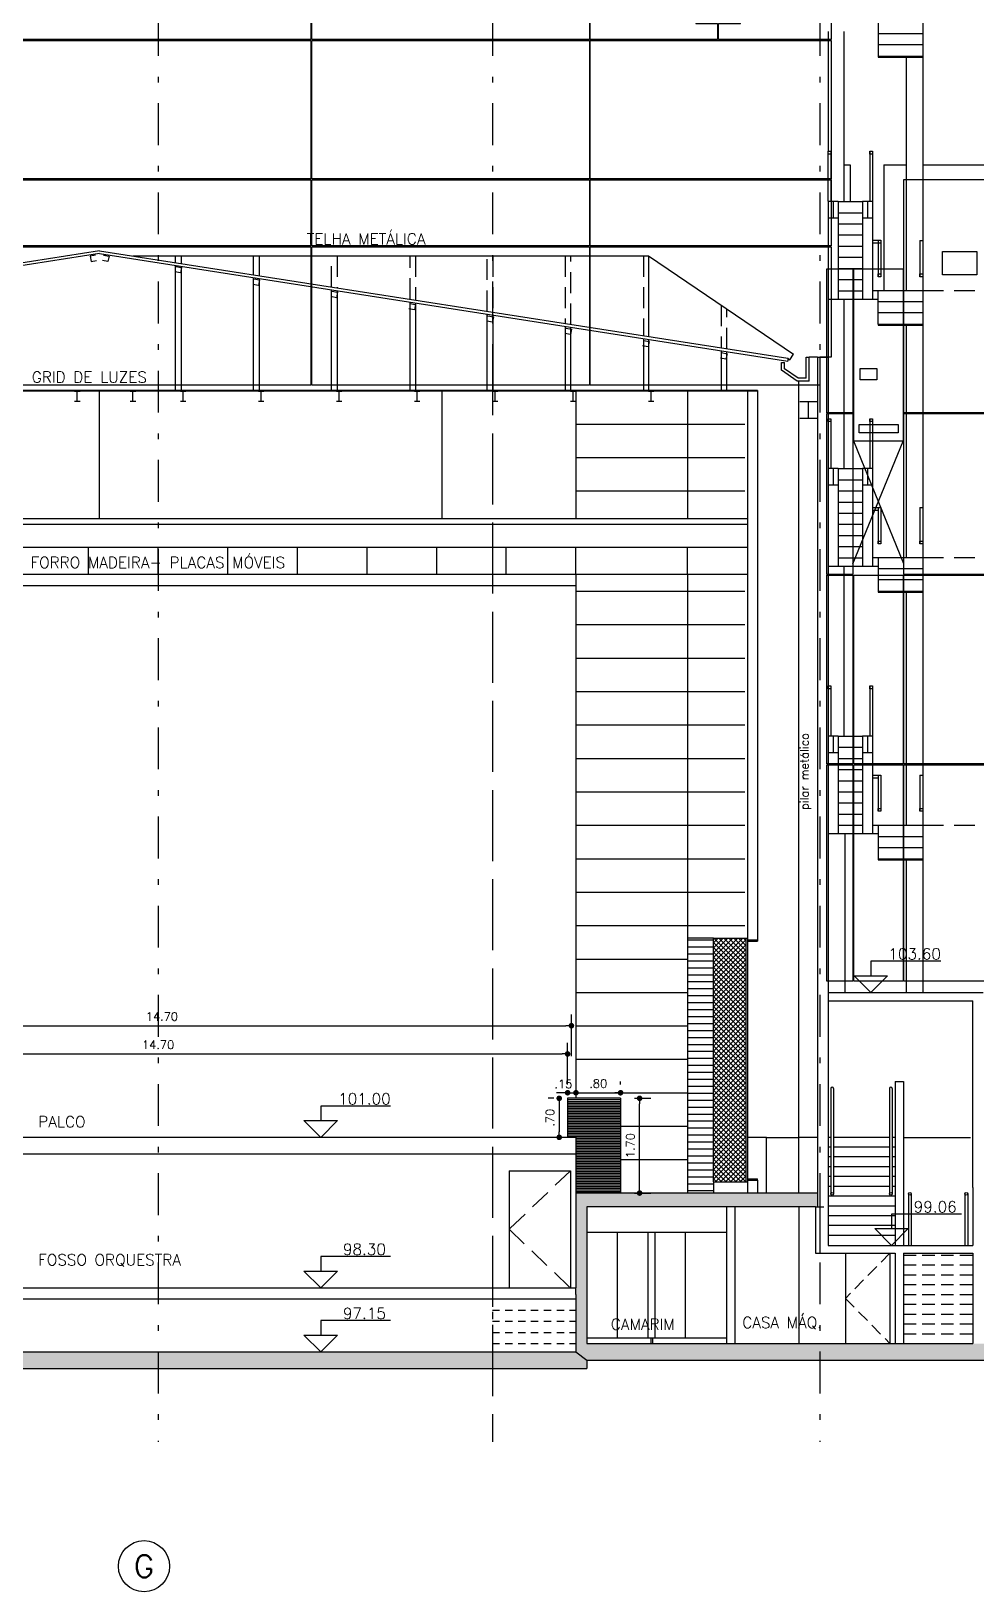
# Model space of a CAD drawing. Extents: x -14 to 107, y -33 to 53.
# Drawn here: x 71.89 to 88.85, y 9.58 to 37.58 of the extents above; entities that cross this region are included whole.
import ezdxf
from ezdxf.enums import TextEntityAlignment as Align

# ---------------------------------------------------------------- set-up
doc = ezdxf.new("R2010")
doc.units = 0
doc.header["$LTSCALE"] = 1.5
doc.header["$MEASUREMENT"] = 0
for name, pattern in [('DASHDOT', [1, 0.5, -0.25, 0, -0.25]), ('DASHED2', [0.375, 0.25, -0.125]), ('HIDDEN', [0.375, 0.25, -0.125])]:
    doc.linetypes.add(name, pattern=pattern)
doc.layers.get('0').update_dxf_attribs({"linetype": 'CONTINUOUS'})
doc.layers.get('DEFPOINTS').update_dxf_attribs({"linetype": 'CONTINUOUS'})
for name, color, linetype in [('3', 2, 'CONTINUOUS'), ('A-ESTRUTURA', 4, 'CONTINUOUS'), ('A-PAREDE', 3, 'CONTINUOUS'), ('EIXOS', 7, 'DASHDOT'), ('LNHVISTA', 2, 'CONTINUOUS'), ('N-HACHURA', 1, 'CONTINUOUS'), ('N-LNHVISTA', 2, 'CONTINUOUS'), ('N-NOTACOES', 7, 'CONTINUOUS'), ('N-PROJEÇÃO', 1, 'HIDDEN'), ('N-TEXTO', 2, 'CONTINUOUS'), ('PLACAS', 1, 'CONTINUOUS'), ('SOLID', 253, 'CONTINUOUS')]:
    doc.layers.add(name, color=color, linetype=linetype)
doc.styles.add('COTA', font='romans.shx')
doc.styles.add('REGUA-060', font='simplex.shx', dxfattribs={"height": 0.15})
doc.styles.add('ROMANS', font='romans')
doc.dimstyles.new('DG060-1', dxfattribs={"dimscale": 0.1, "dimtxt": 1.5, "dimasz": 1, "dimexe": 2, "dimexo": 2.5, "dimgap": 0.9, "dimtad": 1, "dimzin": 4, "dimtxsty": 'COTA', "dimblk": 'DOT', "dimblk1": 'DOT', "dimblk2": 'DOT', "dimsah": 1, "dimcen": 0.09, "dimclrd": 1, "dimclre": 1, "dimclrt": 2, "dimazin": 3, "dimtfac": 1, "dimtdec": 4, "dimtix": 1, "dimtmove": 0, "dimatfit": 3, "dimtvp": 2, "dimtolj": 1, "dimtzin": 0})

# ---------------------------------------------------------------- blocks, each defined once
blk = doc.blocks.new('N-1903')
at = {"layer": 'N-NOTACOES', "color": 1}
for p, q in [((0.01255, 0.00562), (0, 0.00562)), ((0, 0.00562), (0, 0.003)), ((-0.003, 0.003), (0.003, 0.003)), ((0, 0), (-0.003, 0.003)), ((0.003, 0.003), (0, 0))]:
    blk.add_line(p, q, dxfattribs=at)
at = {"layer": 'N-NOTACOES', "color": 2, "style": 'ROMANS'}
blk.add_attdef('COTAC', text='', height=0.002, dxfattribs=at).set_placement((0.00785, 0.00691), align=Align.MIDDLE)
blk = doc.blocks.new('VGA30')
at = {"layer": 'A-ESTRUTURA'}
for p, q in [((0.09, 0), (-0.09, 0)), ((0, 0), (0, -0.3)), ((0.09, -0.3), (-0.09, -0.3))]:
    blk.add_line(p, q, dxfattribs=at)
blk = doc.blocks.new('PLACA1')
at = {"layer": 'PLACAS', "linetype": 'CONTINUOUS', "ltscale": 0.5}
for p, q in [((102.258, -84.894), (103.158, -82.694)), ((103.173, -84.894), (102.273, -82.694))]:
    blk.add_line(p, q, dxfattribs=at)
for points in [[(103.173, -78.001), (104.673, -78.001), (104.673, -82.186), (103.173, -82.186)], [(104.688, -78.001), (106.816, -78.001), (106.816, -82.186), (104.688, -82.186)], [(106.831, -78.001), (108.966, -78.001), (108.966, -82.186), (106.831, -82.186)], [(101.786, -79.604), (102.258, -79.604), (102.258, -82.186), (101.786, -82.186)], [(102.273, -79.604), (103.158, -79.604), (103.158, -82.694), (102.273, -82.694)], [(101.786, -82.201), (102.258, -82.201), (102.258, -85.086), (101.786, -85.086)], [(106.831, -82.201), (108.966, -82.201), (108.966, -85.086), (106.831, -85.086)], [(101.786, -85.101), (102.258, -85.101), (102.258, -88.486), (101.786, -88.486)], [(103.173, -85.101), (104.673, -85.101), (104.673, -88.486), (103.173, -88.486)], [(104.688, -85.101), (106.816, -85.101), (106.816, -88.486), (104.688, -88.486)], [(106.831, -85.101), (108.966, -85.101), (108.966, -88.486), (106.831, -88.486)], [(102.273, -88.501), (103.158, -88.501), (103.158, -92.386), (102.273, -92.386)], [(104.688, -88.501), (106.816, -88.501), (106.816, -91.536), (104.688, -91.536)], [(106.831, -88.501), (108.966, -88.501), (108.966, -91.536), (106.831, -91.536)], [(104.688, -91.551), (106.816, -91.551), (106.816, -95.186), (104.688, -95.186)], [(106.831, -91.551), (108.966, -91.551), (108.966, -95.186), (106.831, -95.186)]]:
    blk.add_lwpolyline(points, close=True, dxfattribs=at)
for points in [[(108.886, -78.001), (108.966, -78.001), (108.966, -79.194), (108.886, -79.194), (108.886, -78.001)], [(108.886, -79.194), (108.966, -79.194), (108.966, -81.694), (108.886, -81.694), (108.886, -79.194), (108.966, -79.194)], [(103.866, -79.294), (104.481, -79.294), (104.481, -79.709), (103.866, -79.709), (103.866, -79.294)], [(102.386, -81.394), (102.686, -81.394), (102.686, -81.594), (102.386, -81.594), (102.386, -81.394)], [(108.886, -81.694), (108.966, -81.694), (108.966, -84.194), (108.886, -84.194), (108.886, -81.694)], [(103.173, -82.201), (104.673, -82.201), (104.673, -85.086), (103.173, -85.086), (103.173, -82.201)], [(104.688, -82.201), (106.816, -82.201), (106.816, -85.086), (104.688, -85.086), (104.688, -82.201)], [(102.366, -82.394), (103.066, -82.394), (103.066, -82.544), (102.366, -82.544), (102.366, -82.394)], [(108.886, -84.194), (108.966, -84.194), (108.966, -86.694), (108.886, -86.694), (108.886, -84.194)], [(102.273, -85.101), (103.158, -85.101), (103.158, -88.486), (102.273, -88.486), (102.273, -85.101)], [(108.886, -86.694), (108.966, -86.694), (108.966, -89.194), (108.886, -89.194), (108.886, -86.694)], [(101.786, -88.501), (102.258, -88.501), (102.258, -92.386), (101.786, -92.386), (101.786, -88.501)], [(103.173, -88.501), (104.673, -88.501), (104.673, -92.386), (103.173, -92.386), (103.173, -88.501)], [(108.886, -89.194), (108.966, -89.194), (108.966, -91.694), (108.886, -91.694), (108.886, -89.194)], [(108.886, -91.694), (108.966, -91.694), (108.966, -93.444), (108.886, -93.444), (108.886, -91.694)], [(108.886, -93.444), (108.966, -93.444), (108.966, -95.186), (108.886, -95.186), (108.886, -93.444)]]:
    blk.add_lwpolyline(points, dxfattribs=at)
blk = doc.blocks.new('PLACA2')
at = {"layer": 'PLACAS', "linetype": 'CONTINUOUS', "ltscale": 0.5}
for points in [[(78.706, -85.453), (82.028, -85.453), (82.028, -86.638), (78.706, -86.638)], [(82.043, -85.453), (87.028, -85.453), (87.028, -86.638), (82.043, -86.638)], [(87.043, -85.453), (92.528, -85.453), (92.528, -86.638), (87.043, -86.638)], [(92.543, -85.453), (97.528, -85.453), (97.528, -86.638), (92.543, -86.638)], [(97.543, -85.453), (101.866, -85.453), (101.866, -86.638), (97.543, -86.638)], [(78.706, -86.653), (82.028, -86.653), (82.028, -89.138), (78.706, -89.138)], [(82.043, -86.653), (87.028, -86.653), (87.028, -89.138), (82.043, -89.138)], [(87.043, -86.653), (92.528, -86.653), (92.528, -89.138), (87.043, -89.138)], [(92.543, -86.653), (97.528, -86.653), (97.528, -89.138), (92.543, -89.138)], [(97.543, -86.653), (101.866, -86.653), (101.866, -89.138), (97.543, -89.138)], [(78.706, -89.153), (82.028, -89.153), (82.028, -91.638), (78.706, -91.638)], [(82.043, -89.153), (87.028, -89.153), (87.028, -91.638), (82.043, -91.638)], [(87.043, -89.153), (92.528, -89.153), (92.528, -91.638), (87.043, -91.638)], [(92.543, -89.153), (97.528, -89.153), (97.528, -91.638), (92.543, -91.638)], [(78.706, -91.653), (82.028, -91.653), (82.028, -94.138), (78.706, -94.138)], [(82.043, -91.653), (87.028, -91.653), (87.028, -94.138), (82.043, -94.138)], [(87.043, -91.653), (92.528, -91.653), (92.528, -94.138), (87.043, -94.138)], [(92.543, -91.653), (97.528, -91.653), (97.528, -94.138), (92.543, -94.138)], [(78.706, -94.153), (82.028, -94.153), (82.028, -96.638), (78.706, -96.638)], [(82.043, -94.153), (87.028, -94.153), (87.028, -96.638), (82.043, -96.638)], [(87.043, -94.153), (92.528, -94.153), (92.528, -96.638), (87.043, -96.638)], [(92.543, -94.153), (97.528, -94.153), (97.528, -96.638), (92.543, -96.638)], [(78.706, -96.653), (82.028, -96.653), (82.028, -99.138), (78.706, -99.138)], [(82.043, -96.653), (87.028, -96.653), (87.028, -99.138), (82.043, -99.138)], [(87.043, -96.653), (92.528, -96.653), (92.528, -99.138), (87.043, -99.138)], [(92.543, -96.653), (97.528, -96.653), (97.528, -99.138), (92.543, -99.138)], [(97.543, -96.653), (101.866, -96.653), (101.866, -99.138), (97.543, -99.138)], [(78.706, -99.153), (82.028, -99.153), (82.028, -100.338), (78.706, -100.338)], [(82.043, -99.153), (87.028, -99.153), (87.028, -100.338), (82.043, -100.338)], [(87.043, -99.153), (92.528, -99.153), (92.528, -100.338), (87.043, -100.338)], [(92.543, -99.153), (97.528, -99.153), (97.528, -100.338), (92.543, -100.338)], [(97.543, -99.153), (101.866, -99.153), (101.866, -100.338), (97.543, -100.338)], [(78.706, -100.353), (82.028, -100.353), (82.028, -102.838), (78.706, -102.838)], [(82.043, -100.353), (87.028, -100.353), (87.028, -102.838), (82.043, -102.838)], [(87.043, -100.353), (92.528, -100.353), (92.528, -102.838), (87.043, -102.838)], [(92.543, -100.353), (97.528, -100.353), (97.528, -102.838), (92.543, -102.838)], [(97.543, -100.353), (101.866, -100.353), (101.866, -102.338), (101.661, -102.338), (101.661, -102.838), (97.543, -102.838)]]:
    blk.add_lwpolyline(points, close=True, dxfattribs=at)
for points in [[(97.543, -89.153), (99.828, -89.153), (99.828, -89.446), (99.436, -89.446), (99.436, -91.446), (99.828, -91.446), (99.828, -91.638), (97.543, -91.638), (97.543, -89.153)], [(99.843, -89.446), (99.843, -89.153), (101.866, -89.153), (101.866, -91.638), (99.843, -91.638), (99.843, -91.446), (100.236, -91.446), (100.236, -89.446), (99.843, -89.446), (99.843, -89.153)], [(97.543, -91.653), (99.828, -91.653), (99.828, -91.946), (99.436, -91.946), (99.436, -93.946), (99.828, -93.946), (99.828, -94.138), (97.543, -94.138), (97.543, -91.653)], [(99.843, -91.946), (99.843, -91.653), (101.866, -91.653), (101.866, -94.138), (99.843, -94.138), (99.843, -93.946), (100.236, -93.946), (100.236, -91.946), (99.843, -91.946), (99.843, -91.653)], [(97.543, -94.153), (99.828, -94.153), (99.828, -94.346), (99.436, -94.346), (99.436, -96.346), (99.828, -96.346), (99.828, -96.638), (97.543, -96.638), (97.543, -94.153)], [(99.843, -94.346), (99.843, -94.153), (101.866, -94.153), (101.866, -96.638), (99.843, -96.638), (99.843, -96.346), (100.236, -96.346), (100.236, -94.346), (99.843, -94.346), (99.843, -94.153)], [(78.706, -102.846), (78.786, -102.846), (78.786, -104.096), (78.706, -104.096), (78.706, -102.846)], [(78.706, -104.096), (78.786, -104.096), (78.786, -105.346), (78.706, -105.346), (78.706, -104.096)], [(78.706, -105.346), (78.786, -105.346), (78.786, -106.596), (78.706, -106.596), (78.706, -105.346)], [(78.706, -106.596), (78.786, -106.596), (78.786, -107.846), (78.706, -107.846), (78.706, -106.596)], [(78.706, -107.846), (78.786, -107.846), (78.786, -108.496), (78.706, -108.496), (78.706, -107.846)]]:
    blk.add_lwpolyline(points, dxfattribs=at)
blk = doc.blocks.new('DOT')
at = {"color": 0, "linetype": 'BYBLOCK'}
blk.add_line((-0.5, 0), (-1, 0), dxfattribs=at)
at = {"color": 0, "linetype": 'BYBLOCK', "const_width": 0.5}
blk.add_lwpolyline([(-0.25, 0, 1), (0.25, 0, 1)], format="xyb", close=True, dxfattribs=at)
blk = doc.blocks.new('*D69')
at = {"color": 1, "linetype": 'BYBLOCK'}
for p, q in [((81.77, 18.535), (82.37, 18.535)), ((82.47, 18.685), (82.47, 18.735))]:
    blk.add_line(p, q, dxfattribs=at)
at = {"layer": 'DEFPOINTS', "color": 0, "linetype": 'BYBLOCK'}
for p in [(81.67, 18.535), (82.47, 18.535), (82.47, 18.435)]:
    blk.add_point(p, dxfattribs=at)
at = {"color": 1, "linetype": 'BYBLOCK', "xscale": 0.1, "yscale": 0.1, "zscale": 0.1, "rotation": 180}
blk.add_blockref('DOT', (81.67, 18.535), dxfattribs=at)
at = {"color": 1, "linetype": 'BYBLOCK', "xscale": 0.1, "yscale": 0.1, "zscale": 0.1}
blk.add_blockref('DOT', (82.47, 18.535), dxfattribs=at)
at = {"color": 2, "linetype": 'BYBLOCK', "insert": (82.07, 18.7), "char_height": 0.15, "attachment_point": 5, "style": 'COTA'}
blk.add_mtext('\\A1;.80', dxfattribs=at)
blk = doc.blocks.new('_DOT')
at = {"color": 0, "linetype": 'BYBLOCK'}
blk.add_line((-0.5, 0), (-1, 0), dxfattribs=at)
at = {"color": 0, "linetype": 'BYBLOCK', "const_width": 0.5}
blk.add_lwpolyline([(-0.25, 0, 1), (0.25, 0, 1)], format="xyb", close=True, dxfattribs=at)
blk = doc.blocks.new('*D70')
at = {"color": 1, "linetype": 'BYBLOCK'}
for p, q in [((81.27, 18.435), (81.169, 18.435)), ((81.369, 18.335), (81.369, 17.835)), ((81.27, 17.735), (81.169, 17.735))]:
    blk.add_line(p, q, dxfattribs=at)
at = {"layer": 'DEFPOINTS', "color": 0, "linetype": 'BYBLOCK'}
for p in [(81.52, 18.435), (81.369, 17.735), (81.52, 17.735)]:
    blk.add_point(p, dxfattribs=at)
at = {"color": 1, "linetype": 'BYBLOCK', "xscale": 0.1, "yscale": 0.1, "zscale": 0.1}
for p, rotation in [((81.369, 18.435), 90), ((81.369, 17.735), 270)]:
    blk.add_blockref('DOT', p, dxfattribs=dict(at, rotation=rotation))
at = {"color": 2, "linetype": 'BYBLOCK', "insert": (81.204, 18.085), "char_height": 0.15, "attachment_point": 5, "rotation": 90, "style": 'COTA'}
blk.add_mtext('\\A1;.70', dxfattribs=at)
blk = doc.blocks.new('*D72')
at = {"color": 1, "linetype": 'BYBLOCK'}
for p, q in [((82.72, 18.435), (83.012, 18.435)), ((82.812, 16.835), (82.812, 18.335)), ((82.72, 16.735), (83.012, 16.735))]:
    blk.add_line(p, q, dxfattribs=at)
at = {"layer": 'DEFPOINTS', "color": 0, "linetype": 'BYBLOCK'}
for p in [(82.47, 18.435), (82.812, 18.435), (82.47, 16.735)]:
    blk.add_point(p, dxfattribs=at)
at = {"color": 1, "linetype": 'BYBLOCK', "xscale": 0.1, "yscale": 0.1, "zscale": 0.1}
for p, rotation in [((82.812, 18.435), 90), ((82.812, 16.735), 270)]:
    blk.add_blockref('DOT', p, dxfattribs=dict(at, rotation=rotation))
at = {"color": 2, "linetype": 'BYBLOCK', "insert": (82.647, 17.585), "char_height": 0.15, "attachment_point": 5, "rotation": 90, "style": 'COTA'}
blk.add_mtext('\\A1;1.70', dxfattribs=at)
blk = doc.blocks.new('*D77')
at = {"color": 1, "linetype": 'BYBLOCK'}
for p, q in [((34.853, 25.202), (35.316, 25.202)), ((35.116, 25.102), (35.116, 23.567)), ((34.853, 23.467), (35.316, 23.467)), ((66.82, 18.685), (66.82, 19.431)), ((81.52, 18.685), (81.52, 19.431)), ((66.92, 19.231), (81.42, 19.231))]:
    blk.add_line(p, q, dxfattribs=at)
at = {"layer": 'DEFPOINTS', "color": 0, "linetype": 'BYBLOCK'}
for p in [(34.603, 25.202), (34.603, 23.467), (35.116, 23.467), (81.52, 19.231), (66.82, 18.435), (81.52, 18.435)]:
    blk.add_point(p, dxfattribs=at)
at = {"color": 1, "linetype": 'BYBLOCK', "xscale": 0.1, "yscale": 0.1, "zscale": 0.1}
for p, rotation in [((35.116, 25.202), 90), ((35.116, 23.467), 270), ((66.82, 19.231), 180)]:
    blk.add_blockref('DOT', p, dxfattribs=dict(at, rotation=rotation))
blk.add_blockref('DOT', (81.52, 19.231), dxfattribs=at)
at = {"color": 2, "linetype": 'BYBLOCK', "insert": (34.951, 24.334), "char_height": 0.15, "attachment_point": 5, "rotation": 90, "style": 'COTA'}
blk.add_mtext('\\A1;1.74', dxfattribs=at)
at = {"color": 2, "linetype": 'BYBLOCK', "insert": (74.17, 19.396), "char_height": 0.15, "attachment_point": 5, "style": 'COTA'}
blk.add_mtext('\\A1;14.70', dxfattribs=at)

msp = doc.modelspace()

# ---------------------------------------------------------------- hatches: boundary and pattern name
at = {"layer": 'N-HACHURA'}
h = msp.add_hatch(dxfattribs=at)
h.set_pattern_fill('ANSI31', color=256, angle=135, style=0)
h.set_pattern_definition([(180, (-15.61648, 156.15346), (-3e-17, -0.125), [])])
h.paths.add_polyline_path([(83.67, 16.735), (84.136, 16.735), (84.136, 16.935), (84.136, 21.31), (83.67, 21.31)])
h = msp.add_hatch(dxfattribs=at)
h.set_pattern_fill('ANSI37', color=1, scale=0.5, style=0)
h.set_pattern_definition([(135, (163.99855, 156.153456), (0.044194174, 0.044194174), []), (45, (163.99855, 156.153456), (0.044194174, -0.044194174), [])])
h.paths.add_polyline_path([(84.721, 21.31), (84.136, 21.31), (84.136, 16.935), (84.721, 16.935)])
at = {"layer": 'SOLID'}
h = msp.add_hatch(color=256, dxfattribs=at)
h.paths.add_polyline_path([(89.001, 14.035), (86.194, 14.035), (86.194, 13.735), (89.001, 13.735)])
h.paths.add_polyline_path([(86.003, 14.035), (81.866, 14.035), (81.866, 16.485), (85.97, 16.485), (86.003, 16.485), (86.003, 16.735), (81.67, 16.735), (81.67, 15.035), (81.67, 14.915), (81.67, 13.885), (81.866, 13.735), (86.003, 13.735)])
h.paths.add_polyline_path([(86.044, 14.035), (86.003, 14.035), (86.003, 13.735), (86.044, 13.735)])
h.paths.add_polyline_path([(86.194, 14.035), (86.044, 14.035), (86.044, 13.735), (86.194, 13.735)])
h = msp.add_hatch(color=256, dxfattribs=at)
h.paths.add_polyline_path([(81.866, 13.585), (81.866, 13.735), (81.67, 13.885), (66.52, 13.885), (66.52, 13.585)])
h.paths.add_polyline_path([(77.423, 14.426), (78.323, 14.426), (78.323, 14.726), (77.423, 14.726)], flags=9)

# ---------------------------------------------------------------- linework, layer by layer
at = {"color": 1, "linetype": 'BYBLOCK'}
for p, q in [((81.67, 18.785), (81.67, 18.735)), ((81.42, 18.535), (81.32, 18.535)), ((81.52, 18.685), (81.52, 18.735)), ((81.52, 18.535), (81.67, 18.535)), ((81.77, 18.535), (81.87, 18.535))]:
    msp.add_line(p, q, dxfattribs=at)
at = {"layer": '3'}
for points in [[(73.047, 33.566), (72.948, 33.547), (72.969, 33.449), (73.067, 33.468)], [(73.192, 33.566), (73.291, 33.547), (73.27, 33.449), (73.172, 33.468)], [(74.491, 33.362), (74.59, 33.343), (74.569, 33.245), (74.471, 33.264)], [(75.891, 33.139), (75.99, 33.12), (75.969, 33.022), (75.871, 33.041)], [(77.291, 32.918), (77.39, 32.899), (77.369, 32.801), (77.271, 32.821)], [(78.691, 32.698), (78.79, 32.679), (78.769, 32.581), (78.671, 32.6)], [(80.091, 32.477), (80.19, 32.458), (80.169, 32.36), (80.071, 32.379)], [(81.491, 32.256), (81.59, 32.237), (81.569, 32.139), (81.471, 32.158)], [(82.888, 32.035), (82.986, 32.016), (82.965, 31.918), (82.867, 31.937)], [(84.284, 31.816), (84.382, 31.797), (84.362, 31.699), (84.263, 31.718)]]:
    msp.add_lwpolyline(points, dxfattribs=at)
at = {"layer": 'A-ESTRUTURA'}
for p, q in [((86.003, 31.735), (85.854, 31.735)), ((86.003, 31.735), (86.194, 31.735)), ((86.003, 31.735), (86.003, 16.735)), ((86.194, 31.735), (86.194, 15.797)), ((72.669, 31.125), (72.769, 31.125)), ((72.719, 30.945), (72.719, 31.125)), ((73.669, 31.125), (73.769, 31.125)), ((73.719, 30.945), (73.719, 31.125)), ((74.569, 31.125), (74.669, 31.125)), ((74.619, 30.945), (74.619, 31.125)), ((75.969, 31.125), (76.069, 31.125)), ((76.019, 30.945), (76.019, 31.125)), ((77.369, 31.125), (77.469, 31.125)), ((77.419, 30.945), (77.419, 31.125)), ((78.769, 31.125), (78.869, 31.125)), ((78.819, 30.945), (78.819, 31.125)), ((80.169, 31.125), (80.269, 31.125)), ((80.219, 30.945), (80.219, 31.125)), ((81.569, 31.125), (81.669, 31.125)), ((81.619, 30.945), (81.619, 31.125)), ((82.969, 31.125), (83.069, 31.125)), ((83.019, 30.945), (83.019, 31.125)), ((72.669, 30.945), (72.769, 30.945)), ((73.669, 30.945), (73.769, 30.945)), ((74.569, 30.945), (74.669, 30.945)), ((75.969, 30.945), (76.069, 30.945)), ((77.369, 30.945), (77.469, 30.945)), ((78.769, 30.945), (78.869, 30.945)), ((80.169, 30.945), (80.269, 30.945)), ((81.569, 30.945), (81.669, 30.945)), ((82.969, 30.945), (83.069, 30.945)), ((88.791, 16.835), (88.791, 15.797)), ((86.003, 16.735), (81.67, 16.735)), ((81.67, 16.735), (81.67, 15.035)), ((81.866, 16.485), (81.866, 14.035)), ((85.97, 16.485), (81.866, 16.485)), ((84.37, 16.485), (84.37, 14.035)), ((84.52, 16.485), (84.52, 14.035)), ((85.97, 16.485), (85.97, 15.657)), ((86.044, 16.485), (86.044, 15.657)), ((87.398, 15.657), (87.398, 14.035)), ((87.548, 15.657), (87.548, 14.035)), ((88.791, 15.657), (88.791, 14.035)), ((66.67, 15.035), (81.67, 15.035)), ((74.169, 15.035), (81.67, 15.035)), ((81.67, 14.915), (81.67, 13.885)), ((66.67, 14.835), (81.67, 14.835)), ((81.866, 14.035), (88.791, 14.035)), ((66.52, 13.885), (81.67, 13.885)), ((81.866, 13.735), (102.12, 13.735)), ((81.866, 13.735), (81.866, 13.585)), ((60.12, 13.585), (81.866, 13.585))]:
    msp.add_line(p, q, dxfattribs=at)
at = {"layer": 'A-ESTRUTURA', "color": 3}
for p, q in [((84.746, 31.125), (84.746, 21.31)), ((84.931, 31.135), (84.931, 21.28)), ((84.746, 28.833), (63.636, 28.833)), ((84.746, 28.734), (63.636, 28.734)), ((84.746, 16.935), (84.746, 16.735)), ((84.931, 16.965), (84.931, 16.735)), ((84.931, 16.735), (84.746, 16.735))]:
    msp.add_line(p, q, dxfattribs=at)
at = {"layer": 'A-ESTRUTURA', "color": 6}
for p, q in [((86.003, 30.935), (85.688, 30.935)), ((85.846, 30.635), (85.846, 30.935)), ((86.003, 30.635), (85.688, 30.635))]:
    msp.add_line(p, q, dxfattribs=at)
at = {"layer": 'A-ESTRUTURA'}
for points in [[(86.194, 35.428), (86.244, 35.428), (86.244, 35.378), (86.194, 35.378)], [(86.944, 35.428), (86.994, 35.428), (86.994, 35.378), (86.944, 35.378)], [(87.094, 33.227), (87.144, 33.227), (87.144, 33.177), (87.094, 33.177)], [(87.844, 33.227), (87.894, 33.227), (87.894, 33.177), (87.844, 33.177)], [(86.194, 30.628), (86.244, 30.628), (86.244, 30.578), (86.194, 30.578)], [(86.944, 30.628), (86.994, 30.628), (86.994, 30.578), (86.944, 30.578)], [(87.094, 28.435), (87.144, 28.435), (87.144, 28.385), (87.094, 28.385)], [(87.844, 28.435), (87.894, 28.435), (87.894, 28.385), (87.844, 28.385)], [(86.194, 25.835), (86.244, 25.835), (86.244, 25.785), (86.194, 25.785)], [(86.944, 25.835), (86.994, 25.835), (86.994, 25.785), (86.944, 25.785)], [(87.094, 23.635), (87.144, 23.635), (87.144, 23.585), (87.094, 23.585)], [(87.844, 23.635), (87.894, 23.635), (87.894, 23.585), (87.844, 23.585)]]:
    msp.add_lwpolyline(points, close=True, dxfattribs=at)
at = {"layer": 'A-PAREDE', "color": 7}
for p, q in [((73.12, 33.644), (60.77, 31.716)), ((73.12, 33.644), (85.47, 31.716)), ((73.12, 33.593), (60.77, 31.665)), ((73.12, 33.593), (85.47, 31.665)), ((85.47, 31.716), (85.47, 31.665)), ((85.47, 31.716), (85.47, 31.665))]:
    msp.add_line(p, q, dxfattribs=at)
at = {"layer": 'A-PAREDE'}
for p, q in [((86.194, 20.335), (88.981, 20.335)), ((86.194, 20.185), (88.791, 20.185)), ((88.791, 16.835), (88.791, 20.185)), ((86.194, 15.797), (88.791, 15.797)), ((85.97, 15.657), (87.398, 15.657)), ((87.548, 15.657), (88.791, 15.657))]:
    msp.add_line(p, q, dxfattribs=at)
at = {"layer": 'DEFPOINTS', "color": 0, "linetype": 'BYBLOCK'}
for p in [(81.67, 18.535), (81.67, 18.535), (81.52, 18.435)]:
    msp.add_point(p, dxfattribs=at)
at = {"layer": 'EIXOS'}
for p, q in [((74.169, 49.09), (74.169, 12.27)), ((80.169, 49.09), (80.169, 12.27)), ((86.044, 49.09), (86.044, 12.27)), ((80.169, 31.916), (80.169, 12.27))]:
    msp.add_line(p, q, dxfattribs=at)
at = {"layer": 'EIXOS', "linetype": 'CONTINUOUS'}
msp.add_circle((73.917, 10.039), 0.459, dxfattribs=at)
at = {"layer": 'LNHVISTA', "color": 7}
for p, q in [((84.136, 16.935), (84.136, 21.31)), ((84.136, 21.31), (84.721, 21.31)), ((84.136, 16.935), (84.721, 16.935))]:
    msp.add_line(p, q, dxfattribs=at)
at = {"layer": 'LNHVISTA', "color": 2}
for p, q in [((84.721, 21.31), (84.721, 16.935)), ((84.746, 21.31), (84.746, 16.935)), ((84.746, 21.28), (84.931, 21.28)), ((84.746, 21.255), (84.931, 21.255)), ((84.931, 21.28), (84.931, 21.255)), ((84.746, 16.99), (84.931, 16.99)), ((84.746, 16.965), (84.931, 16.965)), ((84.746, 16.965), (84.746, 16.935)), ((84.931, 16.965), (84.931, 16.99))]:
    msp.add_line(p, q, dxfattribs=at)
at = {"layer": 'LNHVISTA'}
for p, q in [((84.721, 21.31), (84.746, 21.31)), ((84.721, 16.935), (84.746, 16.935))]:
    msp.add_line(p, q, dxfattribs=at)
at = {"layer": 'LNHVISTA', "color": 1}
msp.add_line((85.087, 17.735), (85.669, 17.735), dxfattribs=at)
at = {"layer": 'N-LNHVISTA'}
for p, q in [((87.894, 38.635), (87.894, 37.135)), ((86.194, 37.581), (86.194, 35.428)), ((86.478, 37.581), (86.478, 34.527)), ((87.094, 37.739), (87.094, 37.135)), ((87.094, 37.735), (87.094, 37.135)), ((87.594, 37.115), (87.594, 32.931)), ((87.894, 37.115), (87.894, 33.827)), ((86.193, 35.428), (86.193, 34.531)), ((86.244, 35.428), (86.244, 34.531)), ((86.944, 35.428), (86.944, 34.531)), ((86.994, 35.378), (86.994, 34.531)), ((86.478, 35.185), (86.594, 35.185)), ((86.594, 35.185), (86.594, 34.527)), ((87.194, 35.185), (87.194, 32.931)), ((87.194, 35.185), (87.594, 35.185)), ((87.894, 35.185), (87.894, 35.185)), ((87.894, 35.185), (93.349, 35.185)), ((86.374, 34.527), (86.814, 34.527)), ((86.194, 34.227), (86.194, 32.777)), ((86.374, 34.227), (86.374, 32.777)), ((86.814, 34.227), (86.814, 32.777)), ((86.994, 34.227), (86.994, 32.777)), ((86.994, 33.831), (87.144, 33.831)), ((86.994, 33.785), (87.144, 33.785)), ((87.094, 33.831), (87.094, 33.177)), ((87.144, 33.831), (87.144, 33.177)), ((87.844, 33.827), (87.844, 33.177)), ((87.844, 33.827), (87.894, 33.827)), ((87.894, 33.827), (87.894, 32.327)), ((73.715, 33.551), (82.97, 33.551)), ((82.97, 33.551), (85.576, 31.79)), ((82.979, 32.105), (82.979, 33.545)), ((86.194, 32.781), (86.194, 31.735)), ((86.194, 32.777), (86.374, 32.777)), ((86.374, 32.927), (86.814, 32.927)), ((86.478, 32.781), (86.478, 29.735)), ((86.814, 32.777), (86.994, 32.777)), ((86.994, 32.931), (87.894, 32.931)), ((87.094, 32.327), (87.094, 32.931)), ((87.594, 32.307), (87.594, 28.139)), ((87.894, 32.307), (87.894, 29.035)), ((85.47, 31.716), (85.51, 31.689)), ((85.51, 31.689), (85.576, 31.79)), ((73.12, 28.833), (73.12, 31.125)), ((79.27, 28.833), (79.27, 31.125)), ((81.67, 31.125), (81.67, 28.833)), ((83.67, 31.125), (83.67, 28.833)), ((85.669, 16.735), (85.669, 31.305)), ((86.244, 30.628), (86.244, 29.739)), ((86.944, 30.628), (86.944, 29.739)), ((86.994, 30.628), (86.994, 29.739)), ((86.374, 29.735), (86.814, 29.735)), ((86.374, 29.435), (86.374, 27.985)), ((86.814, 29.435), (86.814, 27.985)), ((86.994, 29.435), (86.994, 27.985)), ((86.994, 29.039), (87.144, 29.039)), ((86.994, 28.989), (87.094, 28.989)), ((87.094, 29.039), (87.094, 28.385)), ((87.144, 29.039), (87.144, 28.385)), ((87.844, 29.035), (87.844, 28.385)), ((87.844, 29.035), (87.894, 29.035)), ((87.894, 29.035), (87.894, 27.535)), ((84.746, 28.318), (63.636, 28.318)), ((86.374, 28.135), (86.814, 28.135)), ((86.994, 28.139), (87.094, 28.139)), ((87.094, 28.139), (87.894, 28.139)), ((87.094, 28.139), (87.094, 27.535)), ((84.746, 27.837), (63.636, 27.837)), ((81.67, 27.837), (81.67, 18.435)), ((83.67, 27.837), (83.67, 16.735)), ((86.194, 27.985), (86.374, 27.985)), ((86.478, 27.989), (86.478, 24.935)), ((86.814, 27.985), (86.994, 27.985)), ((81.67, 27.631), (66.67, 27.631)), ((87.594, 27.515), (87.594, 23.335)), ((87.894, 27.515), (87.894, 22.735)), ((86.244, 25.785), (86.244, 24.935)), ((86.944, 25.835), (86.944, 24.935)), ((86.994, 25.785), (86.994, 24.935)), ((86.374, 24.935), (86.814, 24.935)), ((86.374, 24.635), (86.374, 23.185)), ((86.814, 24.635), (86.814, 23.185)), ((86.994, 24.635), (86.994, 23.185)), ((86.994, 24.235), (87.144, 24.235)), ((86.994, 24.185), (87.094, 24.185)), ((87.094, 24.235), (87.094, 23.585)), ((87.144, 24.235), (87.144, 23.585)), ((87.844, 24.235), (87.844, 23.585)), ((87.844, 24.235), (87.894, 24.235)), ((86.374, 23.335), (86.814, 23.335)), ((86.994, 23.335), (87.894, 23.335)), ((87.094, 23.335), (87.094, 22.735)), ((86.194, 23.185), (86.374, 23.185)), ((86.494, 23.185), (86.494, 20.335)), ((86.814, 23.185), (86.994, 23.185)), ((87.594, 22.715), (87.594, 20.335)), ((87.894, 22.715), (87.894, 20.335)), ((84.136, 21.31), (83.67, 21.31)), ((86.244, 18.61), (86.244, 16.722)), ((86.294, 18.61), (86.294, 16.722)), ((87.298, 18.61), (87.298, 16.722)), ((87.348, 18.61), (87.348, 16.722)), ((87.398, 18.735), (87.398, 15.797)), ((87.398, 18.735), (87.548, 18.735)), ((87.548, 18.735), (87.548, 15.797)), ((81.52, 18.435), (81.52, 17.735)), ((82.47, 18.435), (81.52, 18.435)), ((82.47, 18.405), (81.52, 18.405)), ((82.47, 18.375), (81.52, 18.375)), ((82.47, 18.345), (81.52, 18.345)), ((82.47, 18.315), (81.52, 18.315)), ((82.47, 18.285), (81.52, 18.285)), ((82.47, 18.255), (81.52, 18.255)), ((82.47, 18.225), (81.52, 18.225)), ((82.47, 18.435), (82.47, 16.735)), ((82.47, 18.195), (81.52, 18.195)), ((82.47, 18.165), (81.52, 18.165)), ((82.47, 18.165), (81.52, 18.165)), ((82.47, 18.135), (81.52, 18.135)), ((82.47, 18.105), (81.52, 18.105)), ((82.47, 18.075), (81.52, 18.075)), ((82.47, 18.045), (81.52, 18.045)), ((82.47, 18.015), (81.52, 18.015)), ((82.47, 17.985), (81.52, 17.985)), ((82.47, 17.955), (81.52, 17.955)), ((82.47, 17.925), (81.52, 17.925)), ((81.67, 17.735), (66.67, 17.735)), ((82.47, 17.895), (81.52, 17.895)), ((82.47, 17.865), (81.52, 17.865)), ((82.47, 17.835), (81.52, 17.835)), ((82.47, 17.805), (81.52, 17.805)), ((82.47, 17.775), (81.52, 17.775)), ((82.47, 17.745), (81.52, 17.745)), ((81.67, 17.735), (81.67, 16.735)), ((82.47, 17.715), (81.67, 17.715)), ((82.47, 17.685), (81.67, 17.685)), ((82.47, 17.655), (81.67, 17.655)), ((85.087, 17.735), (84.746, 17.735)), ((85.087, 16.735), (85.087, 17.735)), ((86.003, 17.735), (85.669, 17.735)), ((86.244, 17.735), (86.194, 17.735)), ((87.298, 17.735), (86.294, 17.735)), ((87.398, 17.735), (87.348, 17.735)), ((87.548, 17.735), (88.751, 17.735)), ((81.67, 17.435), (66.67, 17.435)), ((82.47, 17.625), (81.67, 17.625)), ((82.47, 17.595), (81.67, 17.595)), ((82.47, 17.565), (81.67, 17.565)), ((82.47, 17.535), (81.67, 17.535)), ((82.47, 17.505), (81.67, 17.505)), ((82.47, 17.475), (81.67, 17.475)), ((82.47, 17.475), (81.67, 17.475)), ((82.47, 17.445), (81.67, 17.445)), ((82.47, 17.415), (81.67, 17.415)), ((82.47, 17.385), (81.67, 17.385)), ((86.244, 17.559), (86.194, 17.559)), ((86.244, 17.383), (86.194, 17.383)), ((87.298, 17.559), (86.294, 17.559)), ((87.298, 17.383), (86.294, 17.383)), ((87.398, 17.559), (87.348, 17.559)), ((87.398, 17.383), (87.348, 17.383)), ((80.47, 17.135), (80.47, 15.035)), ((80.47, 17.135), (81.57, 17.135)), ((81.57, 17.135), (81.57, 15.035)), ((82.47, 17.355), (81.67, 17.355)), ((82.47, 17.325), (81.67, 17.325)), ((82.47, 17.295), (81.67, 17.295)), ((82.47, 17.265), (81.67, 17.265)), ((82.47, 17.235), (81.67, 17.235)), ((82.47, 17.205), (81.67, 17.205)), ((82.47, 17.175), (81.67, 17.175)), ((82.47, 17.175), (81.67, 17.175)), ((82.47, 17.145), (81.67, 17.145)), ((82.47, 17.115), (81.67, 17.115)), ((82.47, 17.085), (81.67, 17.085)), ((86.244, 17.207), (86.194, 17.207)), ((87.298, 17.207), (86.294, 17.207)), ((87.398, 17.207), (87.348, 17.207)), ((82.47, 17.055), (81.67, 17.055)), ((82.47, 17.025), (81.67, 17.025)), ((82.47, 16.995), (81.67, 16.995)), ((82.47, 16.965), (81.67, 16.965)), ((82.47, 16.935), (81.67, 16.935)), ((82.47, 16.905), (81.67, 16.905)), ((82.47, 16.905), (81.67, 16.905)), ((82.47, 16.875), (81.67, 16.875)), ((82.47, 16.845), (81.67, 16.845)), ((82.47, 16.815), (81.67, 16.815)), ((84.136, 16.935), (84.136, 16.735)), ((86.244, 17.031), (86.194, 17.031)), ((86.244, 16.854), (86.194, 16.854)), ((87.298, 17.031), (86.294, 17.031)), ((87.298, 16.854), (86.294, 16.854)), ((87.398, 17.031), (87.348, 17.031)), ((87.398, 16.854), (87.348, 16.854)), ((82.47, 16.785), (81.67, 16.785)), ((82.47, 16.755), (81.67, 16.755)), ((87.398, 16.678), (86.194, 16.678)), ((87.638, 16.722), (87.638, 15.797)), ((87.688, 16.722), (87.688, 15.797)), ((88.651, 16.722), (88.651, 15.797)), ((88.701, 16.722), (88.701, 15.797)), ((85.669, 16.485), (85.669, 14.035)), ((87.398, 16.502), (86.194, 16.502)), ((87.398, 16.326), (86.194, 16.326)), ((81.866, 16.035), (84.37, 16.035)), ((82.418, 14.135), (82.418, 16.035)), ((82.963, 14.135), (82.963, 16.035)), ((83.093, 14.135), (83.093, 16.035)), ((83.638, 14.135), (83.638, 16.035)), ((87.398, 16.15), (86.194, 16.15)), ((87.398, 15.973), (86.194, 15.973)), ((86.506, 15.657), (86.506, 14.035)), ((87.306, 15.657), (87.306, 14.035)), ((81.866, 14.135), (84.37, 14.135)), ((83.013, 14.135), (83.013, 14.035)), ((83.043, 14.135), (83.043, 14.035))]:
    msp.add_line(p, q, dxfattribs=at)
at = {"layer": 'N-LNHVISTA', "color": 1}
for p, q in [((87.094, 37.543), (87.894, 37.543)), ((87.094, 37.343), (87.894, 37.343)), ((86.194, 35.428), (86.244, 35.428)), ((86.944, 35.428), (86.994, 35.428)), ((86.194, 34.527), (86.194, 34.227)), ((86.374, 34.527), (86.374, 34.227)), ((86.814, 34.527), (86.814, 34.227)), ((86.994, 34.527), (86.994, 34.227)), ((86.374, 34.327), (86.814, 34.327)), ((86.374, 34.127), (86.814, 34.127)), ((86.374, 33.927), (86.814, 33.927)), ((86.374, 33.727), (86.814, 33.727)), ((86.374, 33.527), (86.814, 33.527)), ((86.374, 33.327), (86.814, 33.327)), ((86.374, 33.127), (86.814, 33.127)), ((86.374, 32.777), (86.814, 32.777)), ((86.994, 32.777), (87.094, 32.777)), ((87.094, 32.735), (87.894, 32.735)), ((87.094, 32.535), (87.894, 32.535)), ((81.67, 30.535), (84.703, 30.535)), ((86.194, 30.628), (86.244, 30.628)), ((86.944, 30.628), (86.994, 30.628)), ((81.67, 29.935), (84.703, 29.935)), ((86.194, 29.735), (86.194, 29.435)), ((86.374, 29.735), (86.374, 29.435)), ((86.814, 29.735), (86.814, 29.435)), ((86.994, 29.735), (86.994, 29.435)), ((86.374, 29.535), (86.814, 29.535)), ((81.67, 29.335), (84.703, 29.335)), ((86.374, 29.335), (86.814, 29.335)), ((86.374, 29.135), (86.814, 29.135)), ((86.374, 28.935), (86.814, 28.935)), ((86.374, 28.735), (86.814, 28.735)), ((72.92, 27.837), (72.92, 28.318)), ((74.17, 27.837), (74.17, 28.318)), ((75.42, 27.837), (75.42, 28.318)), ((76.67, 27.837), (76.67, 28.318)), ((77.92, 27.837), (77.92, 28.318)), ((79.17, 27.837), (79.17, 28.318)), ((80.42, 27.837), (80.42, 28.318)), ((81.67, 27.837), (81.67, 28.318)), ((83.67, 27.837), (83.67, 28.318)), ((86.374, 28.535), (86.814, 28.535)), ((86.374, 28.335), (86.814, 28.335)), ((86.374, 27.985), (86.814, 27.985)), ((86.994, 27.985), (87.094, 27.985)), ((87.094, 27.943), (87.894, 27.943)), ((87.094, 27.743), (87.894, 27.743)), ((81.67, 27.535), (84.703, 27.535)), ((81.67, 26.935), (84.703, 26.935)), ((81.67, 26.335), (84.703, 26.335)), ((86.194, 25.835), (86.244, 25.835)), ((86.944, 25.835), (86.994, 25.835)), ((81.67, 25.735), (84.703, 25.735)), ((81.67, 25.135), (84.703, 25.135)), ((86.194, 24.935), (86.194, 24.635)), ((86.374, 24.935), (86.374, 24.635)), ((86.814, 24.935), (86.814, 24.635)), ((86.994, 24.935), (86.994, 24.635)), ((86.374, 24.735), (86.814, 24.735)), ((81.67, 24.535), (84.703, 24.535)), ((86.374, 24.535), (86.814, 24.535)), ((86.374, 24.335), (86.814, 24.335)), ((86.374, 24.135), (86.814, 24.135)), ((81.67, 23.935), (84.703, 23.935)), ((86.374, 23.935), (86.814, 23.935)), ((86.374, 23.735), (86.814, 23.735)), ((86.374, 23.535), (86.814, 23.535)), ((81.67, 23.335), (84.703, 23.335)), ((87.094, 23.335), (87.094, 22.735)), ((86.374, 23.185), (86.814, 23.185)), ((86.994, 23.185), (87.094, 23.185)), ((87.094, 23.135), (87.894, 23.135)), ((81.67, 22.735), (84.703, 22.735)), ((87.094, 22.935), (87.894, 22.935)), ((81.67, 22.135), (84.703, 22.135)), ((81.67, 21.535), (84.703, 21.535)), ((81.67, 20.935), (83.67, 20.935)), ((81.67, 20.335), (83.67, 20.335)), ((81.67, 19.735), (83.67, 19.735)), ((81.67, 19.135), (83.67, 19.135)), ((81.67, 18.535), (83.67, 18.535)), ((82.47, 17.935), (83.67, 17.935)), ((82.47, 17.335), (83.67, 17.335))]:
    msp.add_line(p, q, dxfattribs=at)
at = {"layer": 'N-LNHVISTA', "color": 2}
for p, q in [((87.094, 37.135), (87.894, 37.135)), ((87.094, 37.135), (87.094, 37.115)), ((87.094, 37.115), (87.894, 37.115)), ((87.894, 37.135), (87.894, 37.115)), ((74.482, 31.135), (74.482, 33.38)), ((74.582, 33.364), (74.582, 31.135)), ((75.882, 31.135), (75.882, 33.161)), ((75.982, 33.146), (75.982, 31.135)), ((77.282, 31.135), (77.282, 32.943)), ((77.382, 32.927), (77.382, 31.135)), ((78.692, 31.135), (78.692, 32.723)), ((78.792, 32.707), (78.792, 31.135)), ((80.079, 31.135), (80.079, 32.506)), ((80.179, 32.491), (80.179, 31.135)), ((81.479, 32.288), (81.479, 31.135)), ((81.579, 31.135), (81.579, 32.272)), ((87.094, 32.327), (87.894, 32.327)), ((87.094, 32.327), (87.094, 32.307)), ((87.094, 32.307), (87.894, 32.307)), ((87.894, 32.327), (87.894, 32.307)), ((82.879, 32.069), (82.879, 31.135)), ((82.979, 31.135), (82.979, 32.053)), ((84.276, 31.851), (84.276, 31.135)), ((84.376, 31.135), (84.376, 31.835)), ((85.804, 31.355), (85.804, 31.734)), ((85.804, 31.734), (85.854, 31.734)), ((85.854, 31.305), (85.854, 31.734)), ((85.36, 31.64), (85.41, 31.64)), ((85.36, 31.5), (85.36, 31.64)), ((85.638, 31.305), (85.36, 31.5)), ((85.41, 31.526), (85.41, 31.64)), ((85.655, 31.355), (85.41, 31.526)), ((84.931, 31.135), (63.171, 31.135)), ((84.931, 31.125), (63.171, 31.125)), ((78.884, 31.125), (78.77, 31.125)), ((78.884, 31.125), (78.77, 31.125)), ((81.634, 31.125), (81.57, 31.125)), ((81.634, 31.125), (81.57, 31.125)), ((83.036, 31.125), (82.97, 31.125)), ((83.036, 31.125), (82.97, 31.125)), ((85.854, 31.305), (85.638, 31.305)), ((85.804, 31.355), (85.654, 31.355)), ((87.094, 27.535), (87.894, 27.535)), ((87.094, 27.535), (87.094, 27.515)), ((87.094, 27.515), (87.894, 27.515)), ((87.894, 27.535), (87.894, 27.515)), ((87.094, 22.735), (87.894, 22.735)), ((87.094, 22.735), (87.094, 22.715)), ((87.094, 22.715), (87.894, 22.715)), ((87.894, 22.735), (87.894, 22.715))]:
    msp.add_line(p, q, dxfattribs=at)
at = {"layer": 'N-LNHVISTA', "linetype": 'HIDDEN', "ltscale": 0.35}
for p, q in [((80.169, 14.835), (80.169, 13.885)), ((80.169, 14.635), (81.67, 14.635)), ((80.169, 14.435), (81.67, 14.435)), ((80.169, 14.235), (81.67, 14.235)), ((80.169, 14.035), (81.67, 14.035))]:
    msp.add_line(p, q, dxfattribs=at)
at = {"layer": 'N-LNHVISTA', "color": 3}
for centre in [(86.269, 16.722), (87.323, 16.722), (87.663, 16.722), (88.676, 16.722)]:
    msp.add_circle(centre, 0.025, dxfattribs=at)
at = {"layer": 'N-LNHVISTA'}
for centre in [(86.269, 18.61), (87.323, 18.61)]:
    msp.add_arc(centre, 0.025, 0, 180, dxfattribs=at)
at = {"layer": 'N-PROJEÇÃO', "color": 7}
for p, q in [((74.482, 33.431), (74.482, 33.551)), ((74.582, 33.551), (74.582, 33.416)), ((75.882, 33.213), (75.882, 33.551)), ((75.982, 33.551), (75.982, 33.197)), ((77.282, 32.994), (77.282, 33.551)), ((77.382, 33.551), (77.382, 32.979)), ((78.692, 32.774), (78.692, 33.551)), ((78.792, 33.551), (78.792, 32.758)), ((80.079, 32.557), (80.079, 33.551)), ((80.179, 33.551), (80.179, 32.542)), ((81.479, 33.551), (81.479, 32.339)), ((81.579, 32.323), (81.579, 33.551)), ((82.879, 33.551), (82.879, 32.12)), ((84.276, 32.668), (84.276, 31.902)), ((84.376, 31.887), (84.376, 32.601))]:
    msp.add_line(p, q, dxfattribs=at)
at = {"layer": 'N-PROJEÇÃO', "color": 1, "linetype": 'DASHED2'}
for p, q in [((81.57, 17.135), (80.47, 16.085)), ((80.47, 16.085), (81.57, 15.035))]:
    msp.add_line(p, q, dxfattribs=at)
at = {"layer": 'N-PROJEÇÃO', "color": 1, "ltscale": 0.6}
for p, q in [((87.306, 15.657), (86.506, 14.846)), ((87.548, 15.621), (88.791, 15.621)), ((87.548, 15.445), (88.791, 15.445)), ((87.548, 15.269), (88.791, 15.269)), ((86.506, 14.846), (87.306, 14.035)), ((87.548, 15.092), (88.791, 15.092)), ((87.548, 14.916), (88.791, 14.916)), ((87.548, 14.74), (88.791, 14.74)), ((87.548, 14.564), (88.791, 14.564)), ((87.548, 14.388), (88.791, 14.388)), ((87.548, 14.211), (88.791, 14.211))]:
    msp.add_line(p, q, dxfattribs=at)
at = {"layer": 'N-TEXTO', "linetype": 'DASHED2'}
for p, q in [((87.894, 32.931), (90.573, 32.931)), ((87.894, 28.139), (90.573, 28.139)), ((87.894, 23.335), (90.573, 23.335))]:
    msp.add_line(p, q, dxfattribs=at)
at = {"layer": 'SOLID'}
for p, q in [((86.003, 16.735), (86.003, 16.485)), ((85.97, 16.485), (86.12, 16.485)), ((81.67, 14.915), (81.67, 15.035)), ((81.67, 13.885), (81.866, 13.735))]:
    msp.add_line(p, q, dxfattribs=at)

# ---------------------------------------------------------------- block references
at = {"color": 1, "linetype": 'BYBLOCK', "xscale": 0.1, "yscale": 0.1, "zscale": 0.1}
msp.add_blockref('DOT', (81.52, 18.535), dxfattribs=at)
at = {"color": 1, "linetype": 'BYBLOCK', "xscale": 0.1, "yscale": 0.1, "zscale": 0.1, "rotation": 180}
msp.add_blockref('DOT', (81.67, 18.535), dxfattribs=at)
at = {"layer": 'A-ESTRUTURA', "xscale": 100, "yscale": 100, "zscale": 100}
for p, values in [((86.964, 20.335), {'COTAC': '103.60'}), ((77.088, 17.735), {'COTAC': '101.00'}), ((87.333, 15.797), {'COTAC': '99.06'}), ((77.088, 15.035), {'COTAC': '98.30'}), ((77.088, 13.885), {'COTAC': '97.15'})]:
    msp.add_blockref('N-1903', p, dxfattribs=at).add_auto_attribs(values)
at = {"layer": 'LNHVISTA'}
for name, p in [('PLACA2', (-15.616, 134.07)), ('PLACA1', (-15.616, 112.922)), ('VGA30', (86.284, 34.527)), ('VGA30', (86.904, 34.527)), ('VGA30', (86.284, 29.735)), ('VGA30', (86.904, 29.735)), ('VGA30', (86.284, 24.935)), ('VGA30', (86.904, 24.935))]:
    msp.add_blockref(name, p, dxfattribs=at)

# ---------------------------------------------------------------- texts
at = {"color": 2, "linetype": 'BYBLOCK', "insert": (81.445, 18.693), "char_height": 0.15, "attachment_point": 5, "style": 'COTA'}
msp.add_mtext('\\A1;.15', dxfattribs=at)
at = {"layer": 'EIXOS', "color": 2, "style": 'ROMANS'}
msp.add_text('G', height=0.4, dxfattribs=at).set_placement((73.735, 9.839))
at = {"layer": 'N-TEXTO', "color": 3, "char_height": 0.2, "attachment_point": 4, "style": 'REGUA-060'}
for s, insert in [('TELHA METÁLICA', (76.835, 33.856)), ('GRID DE LUZES', (71.903, 31.377)), ('FORRO MADEIRA- PLACAS MÓVEIS', (71.881, 28.05)), ('PALCO', (72.018, 18.015)), ('FOSSO ORQUESTRA', (72.018, 15.527)), ('CASA MÁQ.', (84.655, 14.402)), ('CAMARIM', (82.296, 14.381))]:
    msp.add_mtext(s, dxfattribs=dict(at, insert=insert))
at = {"layer": 'N-TEXTO', "color": 2, "insert": (85.794, 23.608), "char_height": 0.15, "attachment_point": 4, "rotation": 90, "style": 'REGUA-060'}
msp.add_mtext('pilar metálico', dxfattribs=at)

# ---------------------------------------------------------------- dimensions: what is measured, and where the dimension line sits
at = {"layer": 'N-TEXTO'}
dim = msp.add_linear_dim(base=(81.587, 19.738), p1=(66.887, 18.942), p2=(81.587, 18.942), dimstyle='DG060-1', dxfattribs=at)
dim.commit()
dim.dimension.update_dxf_attribs({"geometry": '*D77', "text_midpoint": (74.237, 19.903), "insert": (0.068, 0.507)})
for base, p1, p2, picture, middle in [((35.1163, 23.4668), (34.60337, 25.20177), (34.60337, 23.4668), '*D77', (34.9513, 24.33428)), ((81.369, 17.735), (81.52, 18.435), (81.52, 17.735), '*D70', (81.204, 18.085)), ((82.812, 18.435), (82.47, 16.735), (82.47, 18.435), '*D72', (82.647, 17.585))]:
    dim = msp.add_linear_dim(base=base, p1=p1, p2=p2, angle=90, dimstyle='DG060-1', dxfattribs=at)
    dim.commit()
    dim.dimension.update_dxf_attribs({"geometry": picture, "text_midpoint": middle})
dim = msp.add_linear_dim(base=(82.47, 18.535), p1=(81.67, 18.535), p2=(82.47, 18.435), dimstyle='DG060-1', override={"dimse1": 1}, dxfattribs=at)
dim.commit()
dim.dimension.update_dxf_attribs({"geometry": '*D69', "text_midpoint": (82.07, 18.7)})

doc.saveas('drawing.dxf')
